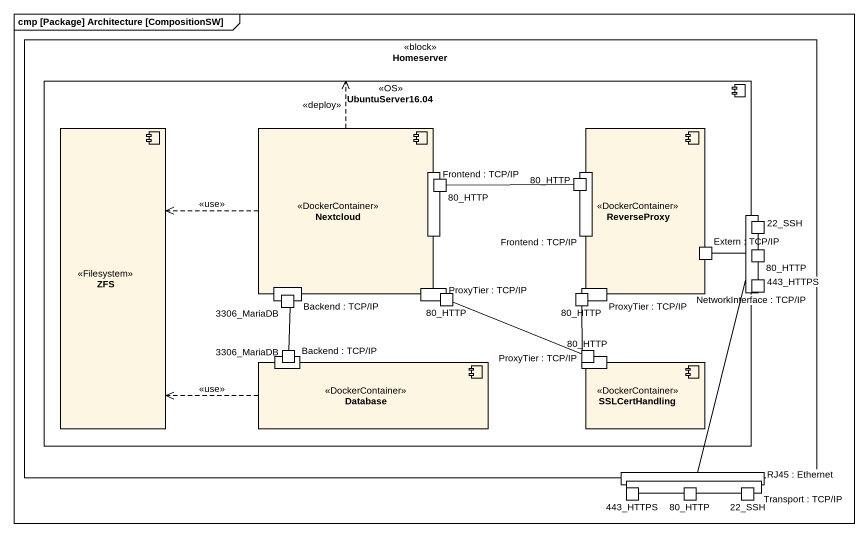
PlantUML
@startuml
mainframe cmp [Package] Architecture [CompositionSW]
rectangle Homeserver <<block>> {
  component "UbuntuServer16.04" as UbuntuServer16_04 <<OS>> {
    component ZFS <<Filesystem>>
    component Nextcloud <<DockerContainer>> {
      port "Frontend : TCP/IP" as Frontend
      port "Backend : TCP/IP" as Backend
      port "ProxyTier : TCP/IP" as ProxyTier
    }
    component ReverseProxy <<DockerContainer>> {
      port "Frontend : TCP/IP" as Frontend_2
      port "Extern : TCP/IP" as Extern
      port "ProxyTier : TCP/IP" as ProxyTier_2
    }
    port "80_HTTP" as p80_HTTP
    port "80_HTTP" as p80_HTTP_2
    port "NetworkInterface : TCP/IP" as NetworkInterface
    port "3306_MariaDB" as p3306_MariaDB
    port "80_HTTP" as p80_HTTP_4
    port "80_HTTP" as p80_HTTP_5
    port "3306_MariaDB" as p3306_MariaDB_2
    port "80_HTTP" as p80_HTTP_6
    component "Database" as Database_ <<DockerContainer>> {
      port "Backend : TCP/IP" as Backend_2
    }
    component SSLCertHandling <<DockerContainer>> {
      port "ProxyTier : TCP/IP" as ProxyTier_3
    }
  }
  port "22_SSH" as p22_SSH
  port "80_HTTP" as p80_HTTP_3
  port "443_HTTPS" as p443_HTTPS
  port "RJ45 : Ethernet" as RJ45 <<ProxyPort>>
}
rectangle "Transport : TCP/IP" as Transport <<ProxyPort>>
rectangle "443_HTTPS" as p443_HTTPS_2
rectangle "80_HTTP" as p80_HTTP_7
rectangle "22_SSH" as p22_SSH_2
Nextcloud ..> UbuntuServer16_04 : <<deploy>>
Nextcloud .left.> ZFS : <<use>>
p80_HTTP -right- p80_HTTP_2
NetworkInterface -- Transport
Extern -right- NetworkInterface
p3306_MariaDB -- p3306_MariaDB_2
p80_HTTP_4 -right- p80_HTTP_6
p80_HTTP_5 -- p80_HTTP_6
Database_ .left.> ZFS : <<use>>
@enduml
